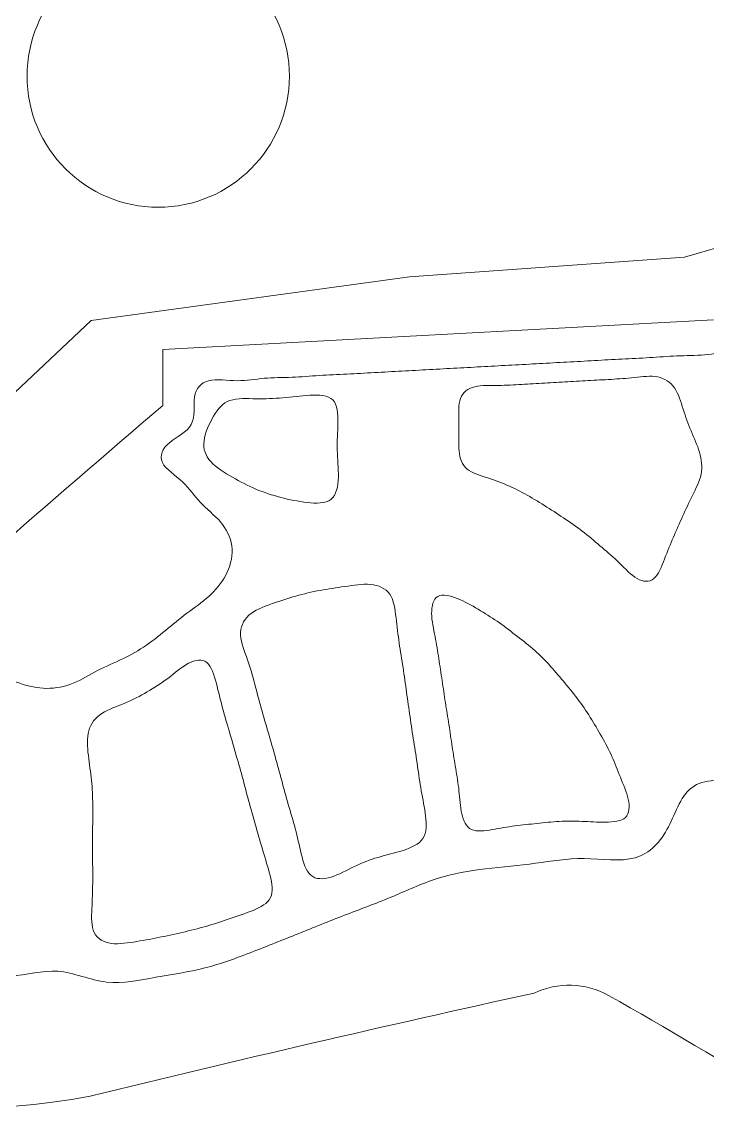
# Model space of a CAD drawing. Header units: inches. Extents: x 36 to 79.2, y 17.3 to 55.9.
# Drawn here: x 44.85 to 50.6, y 22.72 to 31.97 of the extents above; entities that cross this region are included whole.
import ezdxf

# ---------------------------------------------------------------- set-up
doc = ezdxf.new("R2010")
doc.units = ezdxf.units.IN
for name, color, linetype, lineweight in [('01_ORIGINAL_CAD', 7, 'CONTINUOUS', 20), ('10_EXTENSION_MASSES', 7, 'CONTINUOUS', 15), ('15_NEIGHBOURHOOD_CIRCULATION', 7, 'CONTINUOUS', 13)]:
    doc.layers.add(name, color=color, linetype=linetype, lineweight=lineweight)

msp = doc.modelspace()

# ---------------------------------------------------------------- linework, layer by layer
at = {"layer": '01_ORIGINAL_CAD'}
msp.add_lwpolyline([(53.6498, 30.945), (50.3999, 30.0042), (48.0949, 29.84), (45.4271, 29.473), (42.376, 26.5966), (41.758, 26.5966, -0.10797), (36.2477, 22.9537)], format="xyb", dxfattribs=at)
msp.add_lwpolyline([(46.027, 28.7592), (46.027, 29.2297), (50.6426, 29.4787)], dxfattribs=at)
msp.add_circle((45.9894, 31.5215), 1.0995, dxfattribs=at)
for centre, radius, start, end in [((177.5961, -125.0151), 202.3783, 130.550264, 131.620051), ((44.3055, 28.9507), 6.0833, 233.18303, 280.53924), ((49.433, 23.211), 0.6894, 61.26885, 115.20935), ((83.8886, -134.1504), 161.7615, 102.404842, 103.758011), ((27.3488, -15.6541), 45.3906, 56.18317, 60.40695)]:
    msp.add_arc(centre, radius, start, end, dxfattribs=at)
at = {"layer": '10_EXTENSION_MASSES'}
for points, knots in [([(48.5637, 28.2411), (48.5254, 28.2804), (48.5127, 28.3384), (48.5091, 28.4018), (48.5055, 28.4651), (48.511, 28.5337), (48.5101, 28.6035), (48.5093, 28.6732), (48.5021, 28.7442), (48.5165, 28.7992), (48.5309, 28.8543), (48.5669, 28.8935), (48.6208, 28.9119), (48.6747, 28.9303), (48.7465, 28.9279), (48.8147, 28.9281), (48.8829, 28.9284), (48.9475, 28.9313), (49.0118, 28.935), (49.0762, 28.9386), (49.1402, 28.943), (49.2047, 28.947), (49.2691, 28.951), (49.3338, 28.9545), (49.3986, 28.9582), (49.4633, 28.962), (49.528, 28.9658), (49.5925, 28.9692), (49.657, 28.9727), (49.7212, 28.9757), (49.7857, 28.9795), (49.8501, 28.9833), (49.9147, 28.9878), (49.9814, 28.9949), (50.0481, 29.0021), (50.117, 29.0118), (50.1755, 29.0004), (50.234, 28.989), (50.2822, 28.9566), (50.3161, 28.9072), (50.35, 28.8579), (50.3696, 28.7917), (50.3897, 28.7288), (50.4097, 28.6659), (50.4303, 28.6063), (50.4549, 28.5472), (50.4795, 28.4881), (50.5081, 28.4294), (50.5259, 28.3685), (50.5437, 28.3076), (50.5507, 28.2445), (50.5387, 28.1836), (50.5267, 28.1227), (50.4958, 28.064), (50.4667, 28.0054), (50.4377, 27.9468), (50.4105, 27.8882), (50.384, 27.8301), (50.3576, 27.7719), (50.3319, 27.7141), (50.307, 27.6554), (50.282, 27.5967), (50.2579, 27.5371), (50.233, 27.4734), (50.2081, 27.4097), (50.1824, 27.3419), (50.144, 27.3095), (50.1055, 27.2771), (50.0543, 27.2801), (50.0039, 27.3088), (49.9536, 27.3375), (49.9041, 27.3918), (49.8551, 27.4394), (49.8062, 27.487), (49.7577, 27.5278), (49.7094, 27.5692), (49.6611, 27.6107), (49.613, 27.6527), (49.5628, 27.692), (49.5125, 27.7313), (49.46, 27.7679), (49.4069, 27.8039), (49.3538, 27.8398), (49.3001, 27.8751), (49.246, 27.9093), (49.1918, 27.9436), (49.1373, 27.9767), (49.0821, 28.0078), (49.0268, 28.0389), (48.971, 28.0678), (48.9122, 28.093), (48.8533, 28.1182), (48.7916, 28.1396), (48.7287, 28.1605), (48.6659, 28.1814), (48.602, 28.2019), (48.5637, 28.2411)], [0, 0, 0, 0, 0.03125, 0.03125, 0.03125, 0.0625, 0.0625, 0.0625, 0.09375, 0.09375, 0.09375, 0.125, 0.125, 0.125, 0.15625, 0.15625, 0.15625, 0.1875, 0.1875, 0.1875, 0.21875, 0.21875, 0.21875, 0.25, 0.25, 0.25, 0.28125, 0.28125, 0.28125, 0.3125, 0.3125, 0.3125, 0.34375, 0.34375, 0.34375, 0.375, 0.375, 0.375, 0.40625, 0.40625, 0.40625, 0.4375, 0.4375, 0.4375, 0.46875, 0.46875, 0.46875, 0.5, 0.5, 0.5, 0.53125, 0.53125, 0.53125, 0.5625, 0.5625, 0.5625, 0.59375, 0.59375, 0.59375, 0.625, 0.625, 0.625, 0.65625, 0.65625, 0.65625, 0.6875, 0.6875, 0.6875, 0.71875, 0.71875, 0.71875, 0.75, 0.75, 0.75, 0.78125, 0.78125, 0.78125, 0.8125, 0.8125, 0.8125, 0.84375, 0.84375, 0.84375, 0.875, 0.875, 0.875, 0.90625, 0.90625, 0.90625, 0.9375, 0.9375, 0.9375, 0.96875, 0.96875, 0.96875, 1, 1, 1, 1]), ([(46.4294, 28.2899), (46.3847, 28.3397), (46.3654, 28.3962), (46.3734, 28.4634), (46.3814, 28.5306), (46.4166, 28.6084), (46.4536, 28.6712), (46.4907, 28.7339), (46.5296, 28.7815), (46.5904, 28.8024), (46.6513, 28.8234), (46.734, 28.8177), (46.8109, 28.8166), (46.8879, 28.8154), (46.9591, 28.8187), (47.0329, 28.8253), (47.1067, 28.8319), (47.1832, 28.8419), (47.2596, 28.8457), (47.336, 28.8495), (47.4124, 28.8471), (47.4526, 28.807), (47.4929, 28.7669), (47.4969, 28.6892), (47.4957, 28.6128), (47.4945, 28.5365), (47.488, 28.4615), (47.4897, 28.3862), (47.4913, 28.3108), (47.5012, 28.2351), (47.4991, 28.1596), (47.497, 28.084), (47.483, 28.0086), (47.437, 27.9723), (47.3909, 27.936), (47.3127, 27.9388), (47.237, 27.9475), (47.1613, 27.9562), (47.0881, 27.9708), (47.0166, 27.9896), (46.9451, 28.0084), (46.8755, 28.0313), (46.8087, 28.0593), (46.742, 28.0873), (46.6781, 28.1204), (46.6111, 28.1585), (46.5441, 28.1967), (46.474, 28.24), (46.4294, 28.2899)], [0, 0, 0, 0, 0.0625, 0.0625, 0.0625, 0.125, 0.125, 0.125, 0.1875, 0.1875, 0.1875, 0.25, 0.25, 0.25, 0.3125, 0.3125, 0.3125, 0.375, 0.375, 0.375, 0.4375, 0.4375, 0.4375, 0.5, 0.5, 0.5, 0.5625, 0.5625, 0.5625, 0.625, 0.625, 0.625, 0.6875, 0.6875, 0.6875, 0.75, 0.75, 0.75, 0.8125, 0.8125, 0.8125, 0.875, 0.875, 0.875, 0.9375, 0.9375, 0.9375, 1, 1, 1, 1]), ([(46.6801, 26.8335), (46.6769, 26.8985), (46.7008, 26.958), (46.7488, 27.0014), (46.7967, 27.0448), (46.8686, 27.072), (46.9384, 27.0968), (47.0082, 27.1215), (47.0759, 27.1437), (47.1433, 27.1627), (47.2107, 27.1817), (47.2778, 27.1976), (47.3456, 27.2101), (47.4134, 27.2226), (47.4818, 27.2318), (47.5536, 27.2428), (47.6254, 27.2539), (47.7006, 27.2667), (47.7681, 27.2602), (47.8356, 27.2537), (47.8955, 27.2278), (47.9301, 27.1777), (47.9646, 27.1275), (47.974, 27.0531), (47.9826, 26.9807), (47.9913, 26.9084), (47.9992, 26.8382), (48.009, 26.7691), (48.0188, 26.7001), (48.0304, 26.6322), (48.0411, 26.5637), (48.0517, 26.4951), (48.0613, 26.426), (48.0709, 26.3569), (48.0804, 26.2878), (48.0898, 26.2188), (48.0997, 26.1498), (48.1096, 26.0809), (48.12, 26.0119), (48.1309, 25.9432), (48.1417, 25.8744), (48.1531, 25.8057), (48.163, 25.7373), (48.1729, 25.6688), (48.1814, 25.6006), (48.1938, 25.5307), (48.2062, 25.4608), (48.2224, 25.3893), (48.2309, 25.3191), (48.2395, 25.249), (48.2403, 25.1803), (48.208, 25.1312), (48.1757, 25.0822), (48.1102, 25.0529), (48.0412, 25.0305), (47.9722, 25.0081), (47.8996, 24.9925), (47.8315, 24.9724), (47.7634, 24.9523), (47.6999, 24.9277), (47.6347, 24.8963), (47.5694, 24.8648), (47.5025, 24.8265), (47.4376, 24.8068), (47.3727, 24.7872), (47.3099, 24.7862), (47.2683, 24.8222), (47.2267, 24.8581), (47.2062, 24.931), (47.1885, 25.0027), (47.1707, 25.0743), (47.1557, 25.1449), (47.1377, 25.2132), (47.1198, 25.2815), (47.0989, 25.3475), (47.0795, 25.4144), (47.0601, 25.4812), (47.0422, 25.5489), (47.0241, 25.6165), (47.0061, 25.6841), (46.9879, 25.7517), (46.969, 25.8192), (46.9502, 25.8866), (46.9305, 25.954), (46.9108, 26.0214), (46.8911, 26.0888), (46.8712, 26.1562), (46.8526, 26.2236), (46.8339, 26.291), (46.8163, 26.3583), (46.7983, 26.4255), (46.7804, 26.4928), (46.7621, 26.56), (46.7378, 26.6289), (46.7136, 26.6978), (46.6833, 26.7684), (46.6801, 26.8335)], [0, 0, 0, 0, 0.03125, 0.03125, 0.03125, 0.0625, 0.0625, 0.0625, 0.09375, 0.09375, 0.09375, 0.125, 0.125, 0.125, 0.15625, 0.15625, 0.15625, 0.1875, 0.1875, 0.1875, 0.21875, 0.21875, 0.21875, 0.25, 0.25, 0.25, 0.28125, 0.28125, 0.28125, 0.3125, 0.3125, 0.3125, 0.34375, 0.34375, 0.34375, 0.375, 0.375, 0.375, 0.40625, 0.40625, 0.40625, 0.4375, 0.4375, 0.4375, 0.46875, 0.46875, 0.46875, 0.5, 0.5, 0.5, 0.53125, 0.53125, 0.53125, 0.5625, 0.5625, 0.5625, 0.59375, 0.59375, 0.59375, 0.625, 0.625, 0.625, 0.65625, 0.65625, 0.65625, 0.6875, 0.6875, 0.6875, 0.71875, 0.71875, 0.71875, 0.75, 0.75, 0.75, 0.78125, 0.78125, 0.78125, 0.8125, 0.8125, 0.8125, 0.84375, 0.84375, 0.84375, 0.875, 0.875, 0.875, 0.90625, 0.90625, 0.90625, 0.9375, 0.9375, 0.9375, 0.96875, 0.96875, 0.96875, 1, 1, 1, 1]), ([(48.2809, 27.0167), (48.2802, 27.0793), (48.2945, 27.1375), (48.3332, 27.1596), (48.372, 27.1816), (48.4352, 27.1676), (48.496, 27.1434), (48.5568, 27.1193), (48.6153, 27.085), (48.671, 27.0518), (48.7267, 27.0186), (48.7796, 26.9865), (48.8308, 26.9511), (48.882, 26.9156), (48.9316, 26.8769), (48.9814, 26.8385), (49.0313, 26.8001), (49.0814, 26.7621), (49.1286, 26.7213), (49.1758, 26.6805), (49.22, 26.637), (49.2622, 26.5909), (49.3044, 26.5449), (49.3446, 26.4963), (49.3851, 26.448), (49.4256, 26.3997), (49.4664, 26.3518), (49.5042, 26.3017), (49.542, 26.2516), (49.5769, 26.1993), (49.6102, 26.1461), (49.6435, 26.0929), (49.6754, 26.0387), (49.7062, 25.984), (49.737, 25.9293), (49.7669, 25.8741), (49.7921, 25.8177), (49.8174, 25.7613), (49.8381, 25.7038), (49.8627, 25.6435), (49.8873, 25.5831), (49.9158, 25.5199), (49.9289, 25.4592), (49.9421, 25.3985), (49.9399, 25.3402), (49.9055, 25.3076), (49.8711, 25.2751), (49.8045, 25.2682), (49.738, 25.2672), (49.6715, 25.2663), (49.605, 25.2714), (49.5406, 25.2742), (49.4762, 25.277), (49.4137, 25.2774), (49.3513, 25.2738), (49.289, 25.2703), (49.2268, 25.2627), (49.1649, 25.2564), (49.103, 25.25), (49.0415, 25.245), (48.979, 25.2364), (48.9165, 25.2279), (48.853, 25.2158), (48.7887, 25.2052), (48.7245, 25.1945), (48.6594, 25.1852), (48.6151, 25.2062), (48.5708, 25.2272), (48.5473, 25.2785), (48.5339, 25.3381), (48.5204, 25.3977), (48.5171, 25.4657), (48.5103, 25.5299), (48.5035, 25.5942), (48.4933, 25.6547), (48.4831, 25.7157), (48.4729, 25.7766), (48.4627, 25.838), (48.4534, 25.8996), (48.4441, 25.9612), (48.4357, 26.0231), (48.4262, 26.0848), (48.4167, 26.1464), (48.406, 26.2078), (48.3964, 26.2694), (48.3868, 26.331), (48.3783, 26.3929), (48.3691, 26.4546), (48.36, 26.5163), (48.3503, 26.5778), (48.3409, 26.6387), (48.3314, 26.6997), (48.3223, 26.7599), (48.3098, 26.8235), (48.2974, 26.8871), (48.2816, 26.9541), (48.2809, 27.0167)], [0, 0, 0, 0, 0.03125, 0.03125, 0.03125, 0.0625, 0.0625, 0.0625, 0.09375, 0.09375, 0.09375, 0.125, 0.125, 0.125, 0.15625, 0.15625, 0.15625, 0.1875, 0.1875, 0.1875, 0.21875, 0.21875, 0.21875, 0.25, 0.25, 0.25, 0.28125, 0.28125, 0.28125, 0.3125, 0.3125, 0.3125, 0.34375, 0.34375, 0.34375, 0.375, 0.375, 0.375, 0.40625, 0.40625, 0.40625, 0.4375, 0.4375, 0.4375, 0.46875, 0.46875, 0.46875, 0.5, 0.5, 0.5, 0.53125, 0.53125, 0.53125, 0.5625, 0.5625, 0.5625, 0.59375, 0.59375, 0.59375, 0.625, 0.625, 0.625, 0.65625, 0.65625, 0.65625, 0.6875, 0.6875, 0.6875, 0.71875, 0.71875, 0.71875, 0.75, 0.75, 0.75, 0.78125, 0.78125, 0.78125, 0.8125, 0.8125, 0.8125, 0.84375, 0.84375, 0.84375, 0.875, 0.875, 0.875, 0.90625, 0.90625, 0.90625, 0.9375, 0.9375, 0.9375, 0.96875, 0.96875, 0.96875, 1, 1, 1, 1]), ([(45.4301, 25.6175), (45.423, 25.6861), (45.4119, 25.7546), (45.4037, 25.8261), (45.3955, 25.8977), (45.3903, 25.9724), (45.4071, 26.0338), (45.4239, 26.0952), (45.4627, 26.1433), (45.5179, 26.1788), (45.5731, 26.2143), (45.6446, 26.2372), (45.7105, 26.265), (45.7765, 26.2928), (45.8368, 26.3255), (45.8956, 26.3595), (45.9544, 26.3936), (46.0116, 26.429), (46.0695, 26.4726), (46.1274, 26.5163), (46.186, 26.5682), (46.2436, 26.5988), (46.3012, 26.6294), (46.3578, 26.6387), (46.3969, 26.6069), (46.436, 26.5751), (46.4577, 26.5023), (46.4765, 26.4309), (46.4954, 26.3596), (46.5114, 26.2897), (46.5293, 26.2223), (46.5471, 26.1548), (46.5667, 26.0897), (46.5862, 26.0238), (46.6056, 25.9579), (46.6248, 25.8911), (46.644, 25.8245), (46.6632, 25.7579), (46.6823, 25.6914), (46.7003, 25.6248), (46.7184, 25.5582), (46.7352, 25.4914), (46.7533, 25.4247), (46.7714, 25.3581), (46.7907, 25.2915), (46.8095, 25.2254), (46.8283, 25.1592), (46.8466, 25.0936), (46.867, 25.0262), (46.8873, 24.9589), (46.9097, 24.89), (46.9266, 24.8214), (46.9435, 24.7529), (46.9549, 24.6848), (46.9311, 24.6352), (46.9074, 24.5857), (46.8485, 24.5546), (46.7844, 24.5279), (46.7204, 24.5012), (46.6513, 24.4788), (46.5848, 24.4567), (46.5183, 24.4347), (46.4545, 24.4129), (46.389, 24.3939), (46.3236, 24.375), (46.2565, 24.3588), (46.1897, 24.3434), (46.1229, 24.3279), (46.0565, 24.3131), (45.9896, 24.2996), (45.9228, 24.286), (45.8555, 24.2738), (45.7833, 24.2626), (45.7112, 24.2513), (45.6342, 24.241), (45.5727, 24.2544), (45.5112, 24.2678), (45.4653, 24.3049), (45.4451, 24.3619), (45.425, 24.419), (45.4308, 24.4961), (45.4345, 24.5697), (45.4382, 24.6432), (45.4398, 24.7133), (45.4402, 24.783), (45.4406, 24.8526), (45.4396, 24.9218), (45.4392, 24.9913), (45.4387, 25.0609), (45.4387, 25.1309), (45.4394, 25.2009), (45.4402, 25.271), (45.4417, 25.3411), (45.4409, 25.4106), (45.4402, 25.4801), (45.4372, 25.5489), (45.4301, 25.6175)], [0, 0, 0, 0, 0.03125, 0.03125, 0.03125, 0.0625, 0.0625, 0.0625, 0.09375, 0.09375, 0.09375, 0.125, 0.125, 0.125, 0.15625, 0.15625, 0.15625, 0.1875, 0.1875, 0.1875, 0.21875, 0.21875, 0.21875, 0.25, 0.25, 0.25, 0.28125, 0.28125, 0.28125, 0.3125, 0.3125, 0.3125, 0.34375, 0.34375, 0.34375, 0.375, 0.375, 0.375, 0.40625, 0.40625, 0.40625, 0.4375, 0.4375, 0.4375, 0.46875, 0.46875, 0.46875, 0.5, 0.5, 0.5, 0.53125, 0.53125, 0.53125, 0.5625, 0.5625, 0.5625, 0.59375, 0.59375, 0.59375, 0.625, 0.625, 0.625, 0.65625, 0.65625, 0.65625, 0.6875, 0.6875, 0.6875, 0.71875, 0.71875, 0.71875, 0.75, 0.75, 0.75, 0.78125, 0.78125, 0.78125, 0.8125, 0.8125, 0.8125, 0.84375, 0.84375, 0.84375, 0.875, 0.875, 0.875, 0.90625, 0.90625, 0.90625, 0.9375, 0.9375, 0.9375, 0.96875, 0.96875, 0.96875, 1, 1, 1, 1])]:
    msp.add_open_spline(points, degree=3, knots=knots, dxfattribs=at)
at = {"layer": '15_NEIGHBOURHOOD_CIRCULATION'}
for points, knots in [([(41.4512, 26.29), (41.5252, 26.2704), (41.602, 26.2575), (41.6766, 26.239), (41.7512, 26.2205), (41.8236, 26.1963), (41.8945, 26.1658), (41.9654, 26.1352), (42.0348, 26.0983), (42.1089, 26.0802), (42.183, 26.0621), (42.2619, 26.063), (42.3329, 26.0868), (42.4039, 26.1106), (42.467, 26.1575), (42.5268, 26.2067), (42.5866, 26.256), (42.6431, 26.3078), (42.7135, 26.3462), (42.7839, 26.3846), (42.8681, 26.4096), (42.8942, 26.3676), (42.9202, 26.3256), (42.8881, 26.2166), (42.8993, 26.137), (42.9105, 26.0574), (42.9651, 26.0072), (43.0297, 25.966), (43.0944, 25.9247), (43.1691, 25.8924), (43.2202, 25.8388), (43.2712, 25.7852), (43.2986, 25.7103), (43.337, 25.6425), (43.3754, 25.5747), (43.4249, 25.5142), (43.4802, 25.4617), (43.5355, 25.4092), (43.5966, 25.3648), (43.664, 25.3286), (43.7313, 25.2924), (43.8049, 25.2643), (43.8755, 25.2334), (43.9461, 25.2024), (44.0138, 25.1687), (44.0891, 25.155), (44.1645, 25.1413), (44.2476, 25.1476), (44.3142, 25.1816), (44.3808, 25.2156), (44.431, 25.2772), (44.4535, 25.3506), (44.4761, 25.4239), (44.471, 25.5091), (44.4332, 25.5692), (44.3954, 25.6292), (44.325, 25.664), (44.2519, 25.6928), (44.1789, 25.7215), (44.1032, 25.7442), (44.0356, 25.7788), (43.9681, 25.8135), (43.9086, 25.8601), (43.8613, 25.918), (43.8139, 25.9759), (43.7786, 26.045), (43.7327, 26.1117), (43.6867, 26.1784), (43.63, 26.2427), (43.6466, 26.2961), (43.6631, 26.3495), (43.7528, 26.3921), (43.8184, 26.4457), (43.884, 26.4992), (43.9254, 26.5636), (43.9809, 26.6093), (44.0364, 26.6549), (44.1059, 26.6818), (44.1771, 26.6713), (44.2482, 26.6607), (44.3209, 26.6127), (44.3939, 26.582), (44.4669, 26.5513), (44.5402, 26.5379), (44.6124, 26.5142), (44.6845, 26.4906), (44.7556, 26.4566), (44.829, 26.4313), (44.9024, 26.4059), (44.978, 26.3893), (45.0538, 26.3888), (45.1296, 26.3882), (45.2055, 26.4039), (45.2763, 26.4326), (45.3471, 26.4612), (45.4129, 26.5029), (45.4815, 26.5384), (45.55, 26.5738), (45.6214, 26.6031), (45.6907, 26.6364), (45.7599, 26.6697), (45.8271, 26.7071), (45.8902, 26.7508), (45.9533, 26.7945), (46.0123, 26.8444), (46.0718, 26.8933), (46.1314, 26.9422), (46.1915, 26.99), (46.2533, 27.0361), (46.3151, 27.0822), (46.3785, 27.1265), (46.4337, 27.1792), (46.4889, 27.232), (46.536, 27.293), (46.5676, 27.3628), (46.5993, 27.4325), (46.6156, 27.511), (46.606, 27.5843), (46.5964, 27.6576), (46.5609, 27.7258), (46.5102, 27.7847), (46.4595, 27.8435), (46.3936, 27.893), (46.3424, 27.9477), (46.2912, 28.0025), (46.2546, 28.0625), (46.1947, 28.1184), (46.1349, 28.1742), (46.0517, 28.2259), (46.0244, 28.2821), (45.9971, 28.3384), (46.0255, 28.3992), (46.0839, 28.4485), (46.1423, 28.4978), (46.2306, 28.5357), (46.2659, 28.6017), (46.3013, 28.6677), (46.2837, 28.7619), (46.2948, 28.8327), (46.306, 28.9035), (46.3459, 28.951), (46.4122, 28.9673), (46.4786, 28.9837), (46.5713, 28.9689), (46.6522, 28.9684), (46.733, 28.968), (46.8018, 28.9818), (46.8768, 28.9882), (46.9517, 28.9947), (47.0328, 28.9938), (47.1107, 28.9968), (47.1885, 28.9999), (47.2631, 29.0068), (47.3394, 29.0116), (47.4158, 29.0164), (47.4938, 29.0192), (47.571, 29.0231), (47.6481, 29.0269), (47.7243, 29.0319), (47.801, 29.0363), (47.8777, 29.0407), (47.9549, 29.0445), (48.0318, 29.0486), (48.1088, 29.0527), (48.1855, 29.0571), (48.2623, 29.0613), (48.3391, 29.0656), (48.416, 29.0697), (48.4929, 29.0739), (48.5698, 29.078), (48.6466, 29.0823), (48.7234, 29.0865), (48.8003, 29.0907), (48.8771, 29.095), (48.954, 29.0991), (49.0309, 29.1033), (49.1077, 29.1074), (49.1846, 29.1117), (49.2614, 29.1159), (49.3383, 29.1203), (49.4151, 29.1244), (49.492, 29.1285), (49.5689, 29.1324), (49.6457, 29.1368), (49.7226, 29.1411), (49.7993, 29.1459), (49.8762, 29.1499), (49.9531, 29.1538), (50.0302, 29.1569), (50.1069, 29.1616), (50.1837, 29.1663), (50.2601, 29.1726), (50.3372, 29.1758), (50.4142, 29.1791), (50.4919, 29.1793), (50.5684, 29.1854), (50.6448, 29.1914), (50.7202, 29.2034), (50.7937, 29.2247), (50.8672, 29.246), (50.9389, 29.2768), (51.0113, 29.3033), (51.0838, 29.3298), (51.1571, 29.352), (51.23, 29.3764), (51.3029, 29.4008), (51.3754, 29.4274), (51.4481, 29.4529), (51.5208, 29.4783), (51.5937, 29.5028), (51.6665, 29.5275), (51.7394, 29.5523), (51.8121, 29.5775), (51.8847, 29.6033), (51.9573, 29.629), (52.0298, 29.6554), (52.1043, 29.6735), (52.1788, 29.6916), (52.2554, 29.7014), (52.3317, 29.7129), (52.4079, 29.7244), (52.4838, 29.7375), (52.5595, 29.7508), (52.6352, 29.764), (52.7108, 29.7774), (52.787, 29.7892), (52.8632, 29.801), (52.9401, 29.8113), (53.0155, 29.8252), (53.091, 29.839), (53.165, 29.8565), (53.242, 29.8664), (53.319, 29.8763), (53.3991, 29.8787), (53.4713, 29.8996), (53.5434, 29.9205), (53.6076, 29.9598), (53.6584, 30.0168), (53.7091, 30.0737), (53.7464, 30.1483), (53.7298, 30.2226), (53.7131, 30.297), (53.6425, 30.3711), (53.6577, 30.4207), (53.6729, 30.4702), (53.7739, 30.4952), (53.8561, 30.5153), (53.9382, 30.5354), (54.0016, 30.5505), (54.074, 30.5677), (54.1463, 30.5849), (54.2277, 30.6042), (54.3032, 30.6235), (54.3787, 30.6428), (54.4483, 30.6621), (54.5236, 30.6781), (54.5989, 30.6942), (54.6798, 30.7069), (54.7552, 30.7022), (54.8306, 30.6974), (54.9006, 30.6751), (54.9747, 30.6495), (55.0488, 30.6238), (55.127, 30.5948), (55.1989, 30.6029), (55.2707, 30.6111), (55.3362, 30.6564), (55.3956, 30.7073), (55.4551, 30.7583), (55.5086, 30.8149), (55.5376, 30.8828), (55.5666, 30.9507), (55.5711, 31.03), (55.5812, 31.107), (55.5913, 31.1839), (55.6069, 31.2586), (55.6194, 31.3345), (55.6318, 31.4103), (55.6411, 31.4875), (55.6552, 31.5627)], [0, 0, 0, 0, 0.010753, 0.010753, 0.010753, 0.021505, 0.021505, 0.021505, 0.032258, 0.032258, 0.032258, 0.043011, 0.043011, 0.043011, 0.053763, 0.053763, 0.053763, 0.064516, 0.064516, 0.064516, 0.075269, 0.075269, 0.075269, 0.086022, 0.086022, 0.086022, 0.096774, 0.096774, 0.096774, 0.107527, 0.107527, 0.107527, 0.11828, 0.11828, 0.11828, 0.129032, 0.129032, 0.129032, 0.139785, 0.139785, 0.139785, 0.150538, 0.150538, 0.150538, 0.16129, 0.16129, 0.16129, 0.172043, 0.172043, 0.172043, 0.182796, 0.182796, 0.182796, 0.193548, 0.193548, 0.193548, 0.204301, 0.204301, 0.204301, 0.215054, 0.215054, 0.215054, 0.225806, 0.225806, 0.225806, 0.236559, 0.236559, 0.236559, 0.247312, 0.247312, 0.247312, 0.258065, 0.258065, 0.258065, 0.268817, 0.268817, 0.268817, 0.27957, 0.27957, 0.27957, 0.290323, 0.290323, 0.290323, 0.301075, 0.301075, 0.301075, 0.311828, 0.311828, 0.311828, 0.322581, 0.322581, 0.322581, 0.333333, 0.333333, 0.333333, 0.344086, 0.344086, 0.344086, 0.354839, 0.354839, 0.354839, 0.365591, 0.365591, 0.365591, 0.376344, 0.376344, 0.376344, 0.387097, 0.387097, 0.387097, 0.397849, 0.397849, 0.397849, 0.408602, 0.408602, 0.408602, 0.419355, 0.419355, 0.419355, 0.430108, 0.430108, 0.430108, 0.44086, 0.44086, 0.44086, 0.451613, 0.451613, 0.451613, 0.462366, 0.462366, 0.462366, 0.473118, 0.473118, 0.473118, 0.483871, 0.483871, 0.483871, 0.494624, 0.494624, 0.494624, 0.505376, 0.505376, 0.505376, 0.516129, 0.516129, 0.516129, 0.526882, 0.526882, 0.526882, 0.537634, 0.537634, 0.537634, 0.548387, 0.548387, 0.548387, 0.55914, 0.55914, 0.55914, 0.569892, 0.569892, 0.569892, 0.580645, 0.580645, 0.580645, 0.591398, 0.591398, 0.591398, 0.602151, 0.602151, 0.602151, 0.612903, 0.612903, 0.612903, 0.623656, 0.623656, 0.623656, 0.634409, 0.634409, 0.634409, 0.645161, 0.645161, 0.645161, 0.655914, 0.655914, 0.655914, 0.666667, 0.666667, 0.666667, 0.677419, 0.677419, 0.677419, 0.688172, 0.688172, 0.688172, 0.698925, 0.698925, 0.698925, 0.709677, 0.709677, 0.709677, 0.72043, 0.72043, 0.72043, 0.731183, 0.731183, 0.731183, 0.741935, 0.741935, 0.741935, 0.752688, 0.752688, 0.752688, 0.763441, 0.763441, 0.763441, 0.774194, 0.774194, 0.774194, 0.784946, 0.784946, 0.784946, 0.795699, 0.795699, 0.795699, 0.806452, 0.806452, 0.806452, 0.817204, 0.817204, 0.817204, 0.827957, 0.827957, 0.827957, 0.83871, 0.83871, 0.83871, 0.849462, 0.849462, 0.849462, 0.860215, 0.860215, 0.860215, 0.870968, 0.870968, 0.870968, 0.88172, 0.88172, 0.88172, 0.892473, 0.892473, 0.892473, 0.903226, 0.903226, 0.903226, 0.913978, 0.913978, 0.913978, 0.924731, 0.924731, 0.924731, 0.935484, 0.935484, 0.935484, 0.946237, 0.946237, 0.946237, 0.956989, 0.956989, 0.956989, 0.967742, 0.967742, 0.967742, 0.978495, 0.978495, 0.978495, 0.989247, 0.989247, 0.989247, 1, 1, 1, 1]), ([(64.0348, 17.9613), (63.9278, 18.1195), (63.8042, 18.073), (63.6727, 18.0388), (63.5412, 18.0046), (63.4018, 17.9826), (63.263, 17.9658), (63.1242, 17.949), (62.9859, 17.9373), (62.8472, 17.9314), (62.7084, 17.9255), (62.5691, 17.9254), (62.4298, 17.9246), (62.2906, 17.9237), (62.1513, 17.9222), (62.0121, 17.9237), (61.8729, 17.9251), (61.7339, 17.9295), (61.5959, 17.9439), (61.4579, 17.9584), (61.3209, 17.983), (61.184, 18.0105), (61.0472, 18.038), (60.9105, 18.0685), (60.7839, 18.1232), (60.6572, 18.178), (60.5406, 18.257), (60.4263, 18.337), (60.3119, 18.417), (60.1998, 18.4981), (60.0864, 18.5786), (59.973, 18.6591), (59.8585, 18.7389), (59.7445, 18.819), (59.6304, 18.899), (59.517, 18.9791), (59.4034, 19.0596), (59.2898, 19.14), (59.1761, 19.2207), (59.0622, 19.3006), (58.9482, 19.3805), (58.8339, 19.4596), (58.7205, 19.5404), (58.607, 19.6212), (58.4944, 19.7036), (58.38, 19.7828), (58.2657, 19.8619), (58.1496, 19.9378), (58.0372, 20.0205), (57.9248, 20.1032), (57.8159, 20.1928), (57.6971, 20.2635), (57.5783, 20.3342), (57.4496, 20.3861), (57.3191, 20.4345), (57.1885, 20.4829), (57.0561, 20.5278), (56.9258, 20.5765), (56.7954, 20.6253), (56.667, 20.678), (56.5361, 20.7256), (56.4052, 20.7732), (56.2717, 20.8158), (56.1425, 20.867), (56.0134, 20.9183), (55.8887, 20.9783), (55.7658, 21.0435), (55.6429, 21.1087), (55.522, 21.1791), (55.4015, 21.249), (55.2811, 21.319), (55.1611, 21.3885), (55.0498, 21.4705), (54.9385, 21.5526), (54.8357, 21.6471), (54.7339, 21.7434), (54.6321, 21.8397), (54.5311, 21.9378), (54.4449, 22.043), (54.3586, 22.1482), (54.287, 22.2605), (54.2253, 22.3908), (54.1636, 22.521), (54.1117, 22.6692), (54.143, 22.7891), (54.1744, 22.909), (54.2889, 23.0006), (54.3887, 23.1074), (54.4885, 23.2141), (54.5735, 23.336), (54.5774, 23.4638), (54.5812, 23.5916), (54.5038, 23.7254), (54.3926, 23.8121), (54.2814, 23.8987), (54.1364, 23.9381), (53.9981, 23.9481), (53.8599, 23.9582), (53.7284, 23.9389), (53.5933, 23.927), (53.4581, 23.915), (53.3194, 23.9104), (53.1822, 23.9321), (53.0451, 23.9538), (52.9095, 24.0017), (52.779, 24.0513), (52.6486, 24.1009), (52.5233, 24.1521), (52.3976, 24.2113), (52.272, 24.2705), (52.1461, 24.3376), (52.0304, 24.4144), (51.9147, 24.4912), (51.8092, 24.5776), (51.6996, 24.6643), (51.59, 24.7511), (51.4763, 24.8382), (51.3937, 24.949), (51.3111, 25.0597), (51.2597, 25.1942), (51.1885, 25.3088), (51.1173, 25.4234), (51.0264, 25.5182), (50.8941, 25.5719), (50.7617, 25.6257), (50.5878, 25.6385), (50.48, 25.57), (50.3722, 25.5015), (50.3305, 25.3518), (50.2654, 25.2276), (50.2003, 25.1034), (50.1118, 25.0048), (49.9877, 24.9692), (49.8635, 24.9335), (49.7039, 24.961), (49.56, 24.9627), (49.4161, 24.9644), (49.288, 24.9404), (49.1519, 24.9226), (49.0159, 24.9048), (48.8719, 24.8931), (48.7328, 24.8758), (48.5936, 24.8586), (48.4593, 24.8357), (48.3279, 24.7941), (48.1965, 24.7524), (48.0681, 24.6918), (47.9391, 24.638), (47.8101, 24.5841), (47.6805, 24.5369), (47.5508, 24.487), (47.4211, 24.4372), (47.2912, 24.3846), (47.1621, 24.3324), (47.033, 24.2803), (46.9047, 24.2284), (46.7747, 24.1781), (46.6448, 24.1278), (46.5132, 24.0789), (46.379, 24.0449), (46.2448, 24.0109), (46.108, 23.9917), (45.9703, 23.9666), (45.8325, 23.9415), (45.6938, 23.9105), (45.556, 23.927), (45.4182, 23.9434), (45.2812, 24.0073), (45.1487, 24.0173), (45.0162, 24.0273), (44.8881, 23.9834), (44.7476, 23.9779), (44.6071, 23.9724), (44.4541, 24.0053), (44.3348, 23.9585), (44.2156, 23.9117), (44.1301, 23.7852), (44.0752, 23.6546), (44.0203, 23.5241), (43.996, 23.3896), (43.9441, 23.2612), (43.8922, 23.1328), (43.8126, 23.0106), (43.7451, 22.8933)], [0, 0, 0, 0, 0.016393, 0.016393, 0.016393, 0.032787, 0.032787, 0.032787, 0.04918, 0.04918, 0.04918, 0.065574, 0.065574, 0.065574, 0.081967, 0.081967, 0.081967, 0.098361, 0.098361, 0.098361, 0.114754, 0.114754, 0.114754, 0.131148, 0.131148, 0.131148, 0.147541, 0.147541, 0.147541, 0.163934, 0.163934, 0.163934, 0.180328, 0.180328, 0.180328, 0.196721, 0.196721, 0.196721, 0.213115, 0.213115, 0.213115, 0.229508, 0.229508, 0.229508, 0.245902, 0.245902, 0.245902, 0.262295, 0.262295, 0.262295, 0.278689, 0.278689, 0.278689, 0.295082, 0.295082, 0.295082, 0.311475, 0.311475, 0.311475, 0.327869, 0.327869, 0.327869, 0.344262, 0.344262, 0.344262, 0.360656, 0.360656, 0.360656, 0.377049, 0.377049, 0.377049, 0.393443, 0.393443, 0.393443, 0.409836, 0.409836, 0.409836, 0.42623, 0.42623, 0.42623, 0.442623, 0.442623, 0.442623, 0.459016, 0.459016, 0.459016, 0.47541, 0.47541, 0.47541, 0.491803, 0.491803, 0.491803, 0.508197, 0.508197, 0.508197, 0.52459, 0.52459, 0.52459, 0.540984, 0.540984, 0.540984, 0.557377, 0.557377, 0.557377, 0.57377, 0.57377, 0.57377, 0.590164, 0.590164, 0.590164, 0.606557, 0.606557, 0.606557, 0.622951, 0.622951, 0.622951, 0.639344, 0.639344, 0.639344, 0.655738, 0.655738, 0.655738, 0.672131, 0.672131, 0.672131, 0.688525, 0.688525, 0.688525, 0.704918, 0.704918, 0.704918, 0.721311, 0.721311, 0.721311, 0.737705, 0.737705, 0.737705, 0.754098, 0.754098, 0.754098, 0.770492, 0.770492, 0.770492, 0.786885, 0.786885, 0.786885, 0.803279, 0.803279, 0.803279, 0.819672, 0.819672, 0.819672, 0.836066, 0.836066, 0.836066, 0.852459, 0.852459, 0.852459, 0.868852, 0.868852, 0.868852, 0.885246, 0.885246, 0.885246, 0.901639, 0.901639, 0.901639, 0.918033, 0.918033, 0.918033, 0.934426, 0.934426, 0.934426, 0.95082, 0.95082, 0.95082, 0.967213, 0.967213, 0.967213, 0.983607, 0.983607, 0.983607, 1, 1, 1, 1])]:
    msp.add_open_spline(points, degree=3, knots=knots, dxfattribs=at)

doc.saveas('drawing.dxf')
